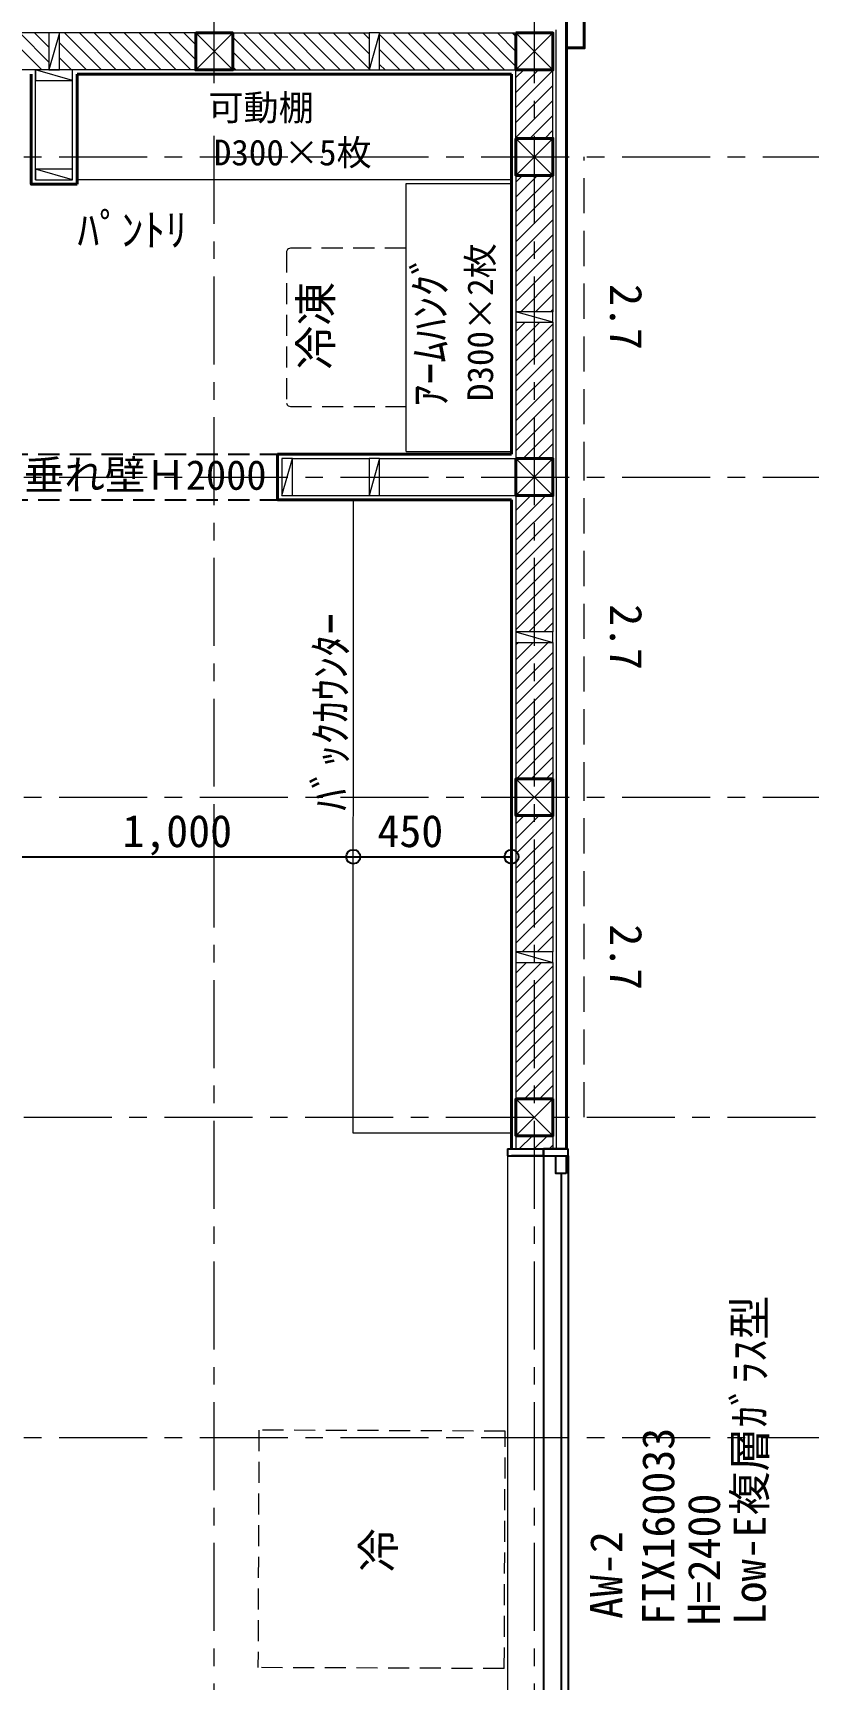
# Model space of a CAD drawing. Units: millimetres at full size, sheet at 1:50. Extents: x -21826 to 54909, y -26252 to 22610.
# Drawn here: x 3883 to 6086, y -1688 to 2991 of the extents above; entities that cross this region are included whole.
import ezdxf
from ezdxf.enums import TextEntityAlignment as Align

# ---------------------------------------------------------------- set-up
doc = ezdxf.new("R2010")
doc.units = ezdxf.units.MM
doc.header["$LTSCALE"] = 50
doc.header["$PDMODE"] = 32
doc.header["$PDSIZE"] = 40
for name, pattern in [('CHAIN1', [8, 5, -1, 1, -1]), ('DASHED1', [1.8, 1.2, -0.6]), ('DASHED2', [3, 2, -1])]:
    doc.linetypes.add(name, pattern=pattern)
for name, color, linetype, lineweight in [('3-1_通り芯・通り番号', 7, 'Continuous', 25), ('3-2_柱(黄)', 4, 'Continuous', 9), ('3-3_仕上線(黄)', 3, 'Continuous', 40), ('3-4_下地・間柱(水色)', 4, 'Continuous', 9), ('3-5_サッシ・室内建具', 7, 'Continuous', 25), ('3-6_住宅設備・造作', 4, 'Continuous', 9), ('3-8_ハッチング', 4, 'Continuous', 9), ('3-A_文字', 7, 'Continuous', 25), ('3-F_寸法・方位', 7, 'Continuous', 25), ('C-0', 6, 'Continuous', 25)]:
    doc.layers.add(name, color=color, linetype=linetype, lineweight=lineweight)
doc.styles.add('ＭＳ ゴシック', font='')
doc.styles.get('ＭＳ ゴシック').set_extended_font_data('MS Gothic')

msp = doc.modelspace()

# ---------------------------------------------------------------- linework, layer by layer
at = {"layer": '3-1_通り芯・通り番号', "color": 1, "linetype": 'CHAIN1', "lineweight": 18}
for p, q in [((4398.74, -5551.2), (4398.74, 6242.32)), ((5308.74, -5551.2), (5308.74, 6242.32)), ((-7242.18, 2638.8), (7990.04, 2638.8)), ((-7242.18, 1728.8), (7990.04, 1728.8)), ((-7242.18, 818.8), (7990.04, 818.8)), ((-7242.18, -1001.2), (7990.04, -1001.2))]:
    msp.add_line(p, q, dxfattribs=at)
msp.add_lwpolyline([(-7242.18, -91.2), (1457.3, -91.2), (7990.04, -91.2)], dxfattribs=at)
at = {"layer": '3-2_柱(黄)'}
for p, q in [((4346.24, 2991.3), (4451.24, 2886.3)), ((4451.24, 2991.3), (4346.24, 2886.3)), ((5256.24, 2991.3), (5361.24, 2886.3)), ((5361.24, 2991.3), (5256.24, 2886.3)), ((5256.24, 2691.3), (5361.24, 2586.3)), ((5361.24, 2691.3), (5256.24, 2586.3)), ((5256.24, 1781.3), (5361.24, 1676.3)), ((5361.24, 1781.3), (5256.24, 1676.3)), ((5361.24, 871.3), (5256.24, 766.3)), ((5361.24, 766.3), (5256.24, 871.3)), ((5361.24, -38.7), (5256.24, -143.7)), ((5361.24, -143.7), (5256.24, -38.7))]:
    msp.add_line(p, q, dxfattribs=at)
at = {"layer": '3-2_柱(黄)', "color": 3, "lineweight": 40}
for points in [[(4346.24, 2991.3), (4346.24, 2886.3), (4451.24, 2886.3), (4451.24, 2991.3)], [(5256.24, 2991.3), (5256.24, 2886.3), (5361.24, 2886.3), (5361.24, 2991.3)], [(5256.24, 2691.3), (5256.24, 2586.3), (5361.24, 2586.3), (5361.24, 2691.3)], [(5256.24, 1781.3), (5256.24, 1676.3), (5361.24, 1676.3), (5361.24, 1781.3)], [(5361.24, 871.3), (5256.24, 871.3), (5256.24, 766.3), (5361.24, 766.3)], [(5361.24, -38.7), (5256.24, -38.7), (5256.24, -143.7), (5361.24, -143.7)]]:
    msp.add_lwpolyline(points, close=True, dxfattribs=at)
at = {"layer": '3-3_仕上線(黄)'}
for p, q in [((5400.24, 2638.8), (5400.24, 3030.3)), ((4398.74, 2873.8), (4008.74, 2873.8)), ((4008.74, 2561.3), (4008.74, 2873.8)), ((5243.74, 2873.8), (4398.74, 2873.8)), ((5243.74, 2638.8), (5243.74, 2873.8)), ((5243.74, 1793.8), (5243.74, 2638.8)), ((5400.24, 1728.8), (5400.24, 2638.8)), ((5243.74, 1793.8), (4578.74, 1793.8)), ((4578.74, 1663.8), (4578.74, 1793.8)), ((5400.24, 1728.8), (5400.24, 818.8)), ((5243.74, 1663.8), (4578.74, 1663.8)), ((5243.74, 1663.8), (5243.74, 818.8)), ((5243.74, 818.8), (5243.74, -91.2)), ((5400.24, 818.8), (5400.24, -91.2)), ((5243.74, -91.2), (5243.74, -181.2)), ((5400.24, -91.2), (5400.24, -181.2))]:
    msp.add_line(p, q, dxfattribs=at)
msp.add_lwpolyline([(4008.74, 2561.3), (3878.74, 2561.3), (3878.74, 2873.8)], dxfattribs=at)
at = {"layer": '3-4_下地・間柱(水色)'}
for p, q in [((5370.24, 2638.8), (5370.24, 3000.3)), ((3928.74, 2991.3), (3716.24, 2991.3)), ((3958.74, 2991.3), (3928.74, 2886.3)), ((4346.24, 2991.3), (3958.74, 2991.3)), ((4451.24, 2991.3), (4838.74, 2991.3)), ((4868.74, 2991.3), (4838.74, 2886.3)), ((4868.74, 2991.3), (5256.24, 2991.3)), ((3928.74, 2886.3), (3716.24, 2886.3)), ((3891.24, 2573.8), (3891.24, 2886.3)), ((3996.24, 2886.3), (3891.24, 2886.3)), ((3891.24, 2856.3), (3996.24, 2856.3)), ((4346.24, 2886.3), (3958.74, 2886.3)), ((3996.24, 2573.8), (3996.24, 2886.3)), ((3996.24, 2856.3), (3996.24, 2886.3)), ((4451.24, 2886.3), (4838.74, 2886.3)), ((4868.74, 2886.3), (5256.24, 2886.3)), ((5256.24, 2691.3), (5256.24, 2886.3)), ((5361.24, 2691.3), (5361.24, 2886.3)), ((5370.24, 1728.8), (5370.24, 2638.8)), ((3996.24, 2573.8), (3891.24, 2603.8)), ((5256.24, 2586.3), (5256.24, 2198.8)), ((5361.24, 2586.3), (5361.24, 2198.8)), ((5361.24, 2168.8), (5256.24, 2198.8)), ((5256.24, 2168.8), (5256.24, 1781.3)), ((5361.24, 2168.8), (5361.24, 1781.3)), ((4591.24, 1676.3), (4621.24, 1781.3)), ((4621.24, 1781.3), (4838.74, 1781.3)), ((4868.74, 1781.3), (4838.74, 1676.3)), ((4868.74, 1781.3), (5256.24, 1781.3)), ((5370.24, 1728.8), (5370.24, 818.8)), ((4621.24, 1676.3), (4838.74, 1676.3)), ((4868.74, 1676.3), (5256.24, 1676.3)), ((5256.24, 1676.3), (5256.24, 1288.8)), ((5361.24, 1676.3), (5361.24, 1288.8)), ((5256.24, 1288.8), (5361.24, 1258.8)), ((5256.24, 1258.8), (5256.24, 871.3)), ((5361.24, 1258.8), (5361.24, 871.3)), ((5370.24, 818.8), (5370.24, -91.2)), ((5256.24, 766.3), (5256.24, 378.8)), ((5361.24, 766.3), (5361.24, 378.8)), ((5256.24, 378.8), (5361.24, 348.8)), ((5256.24, 348.8), (5256.24, -38.7)), ((5361.24, 348.8), (5361.24, -38.7)), ((5370.24, -91.2), (5370.24, -181.2)), ((5256.24, -143.7), (5256.24, -181.2)), ((5361.24, -143.7), (5361.24, -181.2))]:
    msp.add_line(p, q, dxfattribs=at)
at = {"layer": '3-4_下地・間柱(水色)', "color": 7, "linetype": 'DASHED1', "lineweight": 25}
for p, q in [((3808.74, 1793.8), (4578.74, 1793.8)), ((3808.74, 1663.8), (4578.74, 1663.8))]:
    msp.add_line(p, q, dxfattribs=at)
at = {"layer": '3-4_下地・間柱(水色)'}
for points in [[(3958.74, 2886.3), (3958.74, 2991.3), (3928.74, 2991.3), (3928.74, 2886.3)], [(4868.74, 2886.3), (4868.74, 2991.3), (4838.74, 2991.3), (4838.74, 2886.3)], [(3891.24, 2573.8), (3996.24, 2573.8), (3996.24, 2603.8), (3891.24, 2603.8)], [(5256.24, 2168.8), (5361.24, 2168.8), (5361.24, 2198.8), (5256.24, 2198.8)], [(4591.24, 1781.3), (4591.24, 1676.3), (4621.24, 1676.3), (4621.24, 1781.3)], [(4868.74, 1676.3), (4868.74, 1781.3), (4838.74, 1781.3), (4838.74, 1676.3)], [(5361.24, 1288.8), (5256.24, 1288.8), (5256.24, 1258.8), (5361.24, 1258.8)], [(5361.24, 378.8), (5256.24, 378.8), (5256.24, 348.8), (5361.24, 348.8)]]:
    msp.add_lwpolyline(points, close=True, dxfattribs=at)
msp.add_lwpolyline([(3996.24, 2856.3), (3891.24, 2886.3), (3891.24, 2856.3)], dxfattribs=at)
at = {"layer": '3-5_サッシ・室内建具'}
for p, q in [((5231.74, -181.2), (5404.24, -181.2)), ((5231.74, -181.2), (5231.74, -201.2)), ((5334.24, -201.2), (5334.24, -181.2)), ((5400.24, -181.2), (5391.24, -181.2)), ((5404.24, -201.2), (5404.24, -181.2)), ((5231.74, -201.2), (5404.24, -201.2)), ((5334.24, -201.2), (5243.74, -201.2)), ((5334.24, -201.2), (5334.24, -1801.2)), ((5399.24, -201.2), (5399.24, -251.2)), ((5404.24, -201.2), (5404.24, -1801.2)), ((5384.24, -251.2), (5384.24, -1751.2))]:
    msp.add_line(p, q, dxfattribs=at)
at = {"layer": '3-5_サッシ・室内建具', "color": 1, "lineweight": 18}
msp.add_line((5231.74, -181.2), (5231.74, -1821.2), dxfattribs=at)
at = {"layer": '3-5_サッシ・室内建具'}
for points in [[(5400.24, -181.2), (5334.24, -181.2), (5334.24, -201.2)], [(5399.24, -251.2), (5369.24, -251.2), (5369.24, -201.2)]]:
    msp.add_lwpolyline(points, dxfattribs=at)
at = {"layer": '3-6_住宅設備・造作'}
for p, q in [((5243.74, 2573.8), (4008.74, 2573.8)), ((4615.63, 2379.93), (4609.83, 2377.89)), ((4943.74, 1801.45), (5243.74, 1801.3)), ((5243.74, 214.03), (5243.62, -136.2))]:
    msp.add_line(p, q, dxfattribs=at)
at = {"layer": '3-6_住宅設備・造作', "linetype": 'DASHED1'}
for p, q in [((4606.7, 2375.54), (4603.98, 2370.21)), ((4603.98, 2370.21), (4603.98, 1939.36)), ((4609.83, 2377.89), (4606.7, 2375.54)), ((4944, 2379.93), (4615.63, 2379.93)), ((4603.98, 1939.36), (4606.46, 1934.55)), ((4615.47, 1929.85), (4943.78, 1929.85)), ((4525.64, -980.58), (4522.99, -1655.58)), ((5225.64, -983.33), (4525.64, -980.58)), ((5222.99, -1658.33), (5225.64, -983.33)), ((5222.99, -1658.33), (4522.99, -1655.58))]:
    msp.add_line(p, q, dxfattribs=at)
at = {"layer": '3-6_住宅設備・造作', "color": 3, "lineweight": 40}
msp.add_lwpolyline([(5450.24, 4448.8), (5450.24, 2948.8), (5400.24, 2948.8)], dxfattribs=at)
at = {"layer": '3-6_住宅設備・造作'}
for points in [[(4943.74, 1801.45), (4944.12, 2563.05), (5243.74, 2563.05)], [(4606.46, 1934.55), (4609.26, 1931.6), (4615.47, 1929.85)], [(5243.62, -136.2), (4793.62, -136.04), (4794.24, 1663.8)]]:
    msp.add_lwpolyline(points, dxfattribs=at)
at = {"layer": '3-8_ハッチング'}
for p, q in [((3908.37, 2886.3), (3803.37, 2991.3)), ((3928.74, 2908.36), (3845.79, 2991.3)), ((3928.74, 2950.78), (3888.22, 2991.3)), ((4035.65, 2886.3), (3958.74, 2963.21)), ((4078.07, 2886.3), (3973.07, 2991.3)), ((4120.5, 2886.3), (4015.5, 2991.3)), ((4162.93, 2886.3), (4057.93, 2991.3)), ((4205.35, 2886.3), (4100.35, 2991.3)), ((4247.78, 2886.3), (4142.78, 2991.3)), ((4290.21, 2886.3), (4185.21, 2991.3)), ((4332.63, 2886.3), (4227.63, 2991.3)), ((4346.24, 2915.12), (4270.06, 2991.3)), ((4346.24, 2957.55), (4312.49, 2991.3)), ((4544.76, 2886.3), (4451.24, 2979.82)), ((4587.19, 2886.3), (4482.19, 2991.3)), ((4629.62, 2886.3), (4524.62, 2991.3)), ((4672.04, 2886.3), (4567.04, 2991.3)), ((4714.47, 2886.3), (4609.47, 2991.3)), ((4756.9, 2886.3), (4651.9, 2991.3)), ((4799.32, 2886.3), (4694.32, 2991.3)), ((4838.74, 2889.31), (4736.75, 2991.3)), ((4779.18, 2991.3), (4838.74, 2931.74)), ((4821.6, 2991.3), (4838.74, 2974.16)), ((4969.03, 2886.3), (4868.74, 2986.59)), ((5011.45, 2886.3), (4906.45, 2991.3)), ((5053.88, 2886.3), (4948.88, 2991.3)), ((5096.31, 2886.3), (4991.31, 2991.3)), ((5138.73, 2886.3), (5033.73, 2991.3)), ((5181.16, 2886.3), (5076.16, 2991.3)), ((5223.59, 2886.3), (5118.59, 2991.3)), ((5256.24, 2896.07), (5161.01, 2991.3)), ((5256.24, 2938.5), (5203.44, 2991.3)), ((5256.24, 2980.93), (5245.87, 2991.3)), ((3993.22, 2886.3), (3958.74, 2920.78)), ((4502.34, 2886.3), (4451.24, 2937.4)), ((4868.74, 2944.16), (4926.6, 2886.3)), ((4868.74, 2901.74), (4884.18, 2886.3)), ((3928.74, 2886.3), (3716.24, 2886.3)), ((4346.24, 2886.3), (3958.74, 2886.3)), ((4459.91, 2886.3), (4451.24, 2894.97)), ((4451.24, 2886.3), (4838.74, 2886.3)), ((4868.74, 2886.3), (5256.24, 2886.3)), ((5256.24, 2691.3), (5256.24, 2886.3)), ((5256.24, 2864.24), (5278.3, 2886.3)), ((5256.24, 2821.81), (5320.73, 2886.3)), ((5256.24, 2779.39), (5361.24, 2884.39)), ((5256.24, 2736.96), (5361.24, 2841.96)), ((5256.24, 2694.54), (5361.24, 2799.54)), ((5295.43, 2691.3), (5361.24, 2757.11)), ((5337.86, 2691.3), (5361.24, 2714.68)), ((5256.24, 2586.3), (5256.24, 2198.8)), ((5256.24, 2567.26), (5275.29, 2586.3)), ((5256.24, 2524.83), (5317.71, 2586.3)), ((5256.24, 2482.4), (5360.14, 2586.3)), ((5256.24, 2439.98), (5361.24, 2544.98)), ((5256.24, 2397.55), (5361.24, 2502.55)), ((5256.24, 2355.12), (5361.24, 2460.12)), ((5256.24, 2312.7), (5361.24, 2417.7)), ((5256.24, 2270.27), (5361.24, 2375.27)), ((5256.24, 2227.84), (5361.24, 2332.84)), ((5269.62, 2198.8), (5361.24, 2290.42)), ((5361.24, 2247.99), (5312.05, 2198.8)), ((5361.24, 2205.57), (5354.48, 2198.8)), ((5256.24, 2168.8), (5256.24, 1781.3)), ((5282.05, 2168.8), (5256.24, 2142.99)), ((5324.48, 2168.8), (5256.24, 2100.57)), ((5256.24, 2058.14), (5361.24, 2163.14)), ((5256.24, 2015.71), (5361.24, 2120.71)), ((5256.24, 1973.29), (5361.24, 2078.29)), ((5256.24, 1930.86), (5361.24, 2035.86)), ((5256.24, 1888.43), (5361.24, 1993.43)), ((5256.24, 1846.01), (5361.24, 1951.01)), ((5256.24, 1803.58), (5361.24, 1908.58)), ((5276.39, 1781.3), (5361.24, 1866.15)), ((5318.81, 1781.3), (5361.24, 1823.73)), ((5256.24, 1676.3), (5256.24, 1288.8)), ((5341.09, 1676.3), (5256.24, 1591.45)), ((5298.67, 1676.3), (5256.24, 1633.87)), ((5361.24, 1654.02), (5256.24, 1549.02)), ((5361.24, 1611.6), (5256.24, 1506.6)), ((5361.24, 1569.17), (5256.24, 1464.17)), ((5361.24, 1526.74), (5256.24, 1421.74)), ((5361.24, 1484.32), (5256.24, 1379.32)), ((5361.24, 1441.89), (5256.24, 1336.89)), ((5361.24, 1399.46), (5256.24, 1294.46)), ((5361.24, 1357.04), (5293.01, 1288.8)), ((5361.24, 1314.61), (5335.43, 1288.8)), ((5256.24, 1258.8), (5256.24, 871.3)), ((5347.86, 1258.8), (5256.24, 1167.18)), ((5305.43, 1258.8), (5256.24, 1209.61)), ((5263.01, 1258.8), (5256.24, 1252.04)), ((5361.24, 1229.76), (5256.24, 1124.76)), ((5361.24, 1187.33), (5256.24, 1082.33)), ((5361.24, 1144.91), (5256.24, 1039.91)), ((5361.24, 1102.48), (5256.24, 997.48)), ((5361.24, 1060.05), (5256.24, 955.05)), ((5361.24, 1017.63), (5256.24, 912.63)), ((5361.24, 975.2), (5257.34, 871.3)), ((5361.24, 932.77), (5299.77, 871.3)), ((5361.24, 890.35), (5342.2, 871.3)), ((5256.24, 766.3), (5256.24, 378.8)), ((5322.05, 766.3), (5256.24, 700.49)), ((5279.62, 766.3), (5256.24, 742.92)), ((5361.24, 763.07), (5256.24, 658.07)), ((5361.24, 720.64), (5256.24, 615.64)), ((5361.24, 678.21), (5256.24, 573.21)), ((5361.24, 635.79), (5256.24, 530.79)), ((5361.24, 593.36), (5256.24, 488.36)), ((5361.24, 550.94), (5256.24, 445.94)), ((5361.24, 508.51), (5256.24, 403.51)), ((5361.24, 466.08), (5273.96, 378.8)), ((5361.24, 423.66), (5316.39, 378.8)), ((5361.24, 381.23), (5358.81, 378.8)), ((5256.24, 348.8), (5256.24, -38.7)), ((5328.81, 348.8), (5256.24, 276.23)), ((5286.39, 348.8), (5256.24, 318.66)), ((5361.24, 338.8), (5256.24, 233.8)), ((5361.24, 296.38), (5256.24, 191.38)), ((5361.24, 253.95), (5256.24, 148.95)), ((5361.24, 211.52), (5256.24, 106.52)), ((5361.24, 169.1), (5256.24, 64.1)), ((5361.24, 126.67), (5256.24, 21.67)), ((5361.24, 84.25), (5256.24, -20.75)), ((5361.24, 41.82), (5280.72, -38.7)), ((5361.24, -0.61), (5323.15, -38.7)), ((5256.24, -143.7), (5256.24, -181.2)), ((5260.58, -143.7), (5256.24, -148.03)), ((5303, -143.7), (5265.5, -181.2)), ((5345.43, -143.7), (5307.93, -181.2)), ((5361.24, -170.31), (5350.36, -181.2))]:
    msp.add_line(p, q, dxfattribs=at)
at = {"layer": '3-F_寸法・方位'}
for p, q in [((3793.88, 649.33), (4793.89, 649.33)), ((4793.89, 649.33), (5243.74, 649.33))]:
    msp.add_line(p, q, dxfattribs=at)
for p in [(4793.89, 649.33), (5243.74, 649.33)]:
    msp.add_point(p, dxfattribs=at)
at = {"layer": 'C-0', "color": 4, "linetype": 'DASHED2', "lineweight": 9}
for p, q in [((5450.24, 1728.8), (5450.24, 2638.8)), ((5450.24, 818.8), (5450.24, 1728.8)), ((5450.24, -91.2), (5450.24, 818.8))]:
    msp.add_line(p, q, dxfattribs=at)

# ---------------------------------------------------------------- texts
at = {"layer": '3-A_文字', "style": 'ＭＳ ゴシック'}
for s, height, p in [('可動棚', 73.31, (4381.74, 2720.43)), ('D300×5枚', 73.31, (4397.33, 2592.82)), ('ﾊﾟﾝﾄﾘ', 91.64, (4009.99, 2358.18)), ('垂れ壁Ｈ2000', 84.31, (3857.91, 1667.31))]:
    msp.add_text(s, height=height, dxfattribs=at).set_placement(p, align=Align.BOTTOM_LEFT)
for s, height, rotation, p in [('D300×2枚', 73.31, 90, (5213.32, 1944.61)), ('ｱｰﾑﾊﾝｸﾞ', 91.64, 90, (5085.72, 1929.01)), ('冷凍', 91.64, 90, (4760.55, 2034.05)), ('ﾊﾞｯｸｶｳﾝﾀｰ', 91.64, 90, (4802.65, 780.36)), ('Low-E複層ｶﾞﾗｽ型', 91.64, 90, (5993.74, -1534.95)), ('FIX160033', 91.64, 90, (5733.74, -1534.95)), ('H=2400', 91.64, 90, (5863.74, -1534.95)), ('冷', 91.64, 89.775, (4937.88, -1384.7)), ('AW-2', 91.64, 90, (5585.98, -1517.05))]:
    msp.add_text(s, height=height, rotation=rotation, dxfattribs=at).set_placement(p, align=Align.BOTTOM_LEFT)
at = {"layer": '3-F_寸法・方位', "style": 'ＭＳ ゴシック'}
for s, p in [('1,000', (4137.64, 649.33)), ('450', (4862.57, 649.33))]:
    msp.add_text(s, height=91.64, dxfattribs=at).set_placement(p, align=Align.BOTTOM_LEFT)
at = {"layer": 'C-0', "color": 5, "style": 'ＭＳ ゴシック'}
for p in [(5496.07, 2277.55), (5496.07, 1367.55), (5496.07, 457.55)]:
    msp.add_text('2.7', height=91.64, rotation=270, dxfattribs=at).set_placement(p, align=Align.BOTTOM_LEFT)

doc.saveas('drawing.dxf')
